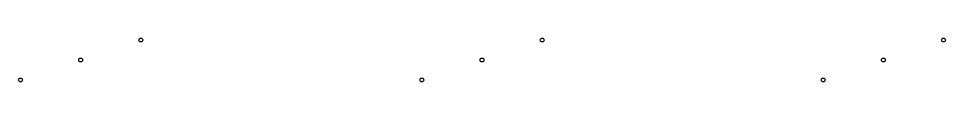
# Model space of a CAD drawing. Header units: millimetres. Extents: x 939 to 21029, y -693 to 9787.
# Drawn here: x 5453 to 6183, y 2872 to 2907 of the extents above; entities that cross this region are included whole.
import ezdxf

# ---------------------------------------------------------------- set-up
doc = ezdxf.new("R2010")
doc.units = ezdxf.units.MM
doc.layers.add('蓝色', color=160, linetype='Continuous', lineweight=30)

msp = doc.modelspace()

# ---------------------------------------------------------------- linework, layer by layer
at = {"layer": '蓝色'}
for centre in [(5548.92, 2905.21), (5865.15, 2905.21), (6181.37, 2905.21), (5501.48, 2889.4), (5817.71, 2889.4), (6133.94, 2889.4), (5454.05, 2873.58), (5770.28, 2873.58), (6086.51, 2873.58)]:
    msp.add_circle(centre, 1.5, dxfattribs=at)

doc.saveas('drawing.dxf')
